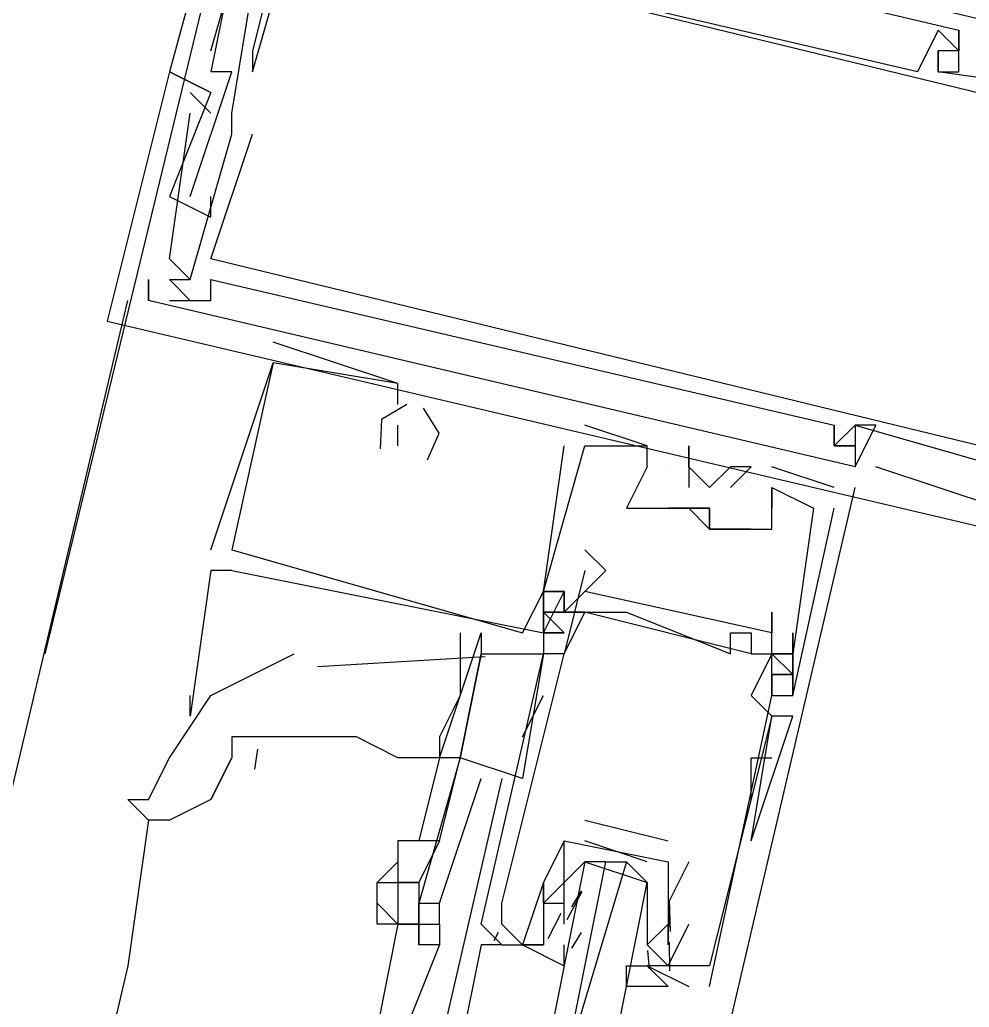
# Model space of a CAD drawing. Header units: feet. Extents: x -84 to 198, y -22 to 181.
# Drawn here: x 118.011 to 118.62, y 66.778 to 67.411 of the extents above; entities that cross this region are included whole.
import ezdxf

# ---------------------------------------------------------------- set-up
doc = ezdxf.new("R2010")
doc.units = ezdxf.units.FT
doc.layers.add('A-LINEA', color=7, linetype='CONTINUOUS')

msp = doc.modelspace()

# ---------------------------------------------------------------- linework, layer by layer
at = {"layer": 'A-LINEA'}
for p, q in [((118.1467, 67.4978), (118.0267, 67.0044)), ((118.1467, 67.3511), (118.16, 67.4311)), ((118.1467, 67.3511), (118.16, 67.4311)), ((118.1467, 67.3511), (118.16, 67.4311)), ((118.6, 67.4044), (118.6, 67.4044)), ((118.6, 67.4044), (118.6, 67.4044)), ((118.6, 67.4044), (118.6, 67.4044)), ((118.6133, 67.4044), (118.6133, 67.4044)), ((118.6133, 67.4044), (118.6133, 67.4044)), ((118.6133, 67.4044), (118.6133, 67.4044)), ((118.6133, 67.4044), (118.6133, 67.4044)), ((118.6133, 67.4044), (118.6133, 67.4044)), ((118.6133, 67.4044), (118.6133, 67.4044)), ((118.1333, 67.3911), (118.1333, 67.3911)), ((118.1333, 67.3911), (118.1333, 67.3911)), ((118.1333, 67.3911), (118.1333, 67.3911)), ((118.16, 67.3911), (118.16, 67.3911)), ((118.16, 67.3911), (118.16, 67.3911)), ((118.16, 67.3911), (118.16, 67.3911)), ((118.6, 67.3911), (118.6, 67.3911)), ((118.6, 67.3911), (118.6, 67.3911)), ((118.6, 67.3911), (118.6, 67.3911)), ((118.6, 67.3911), (118.6, 67.3911)), ((118.6, 67.3911), (118.6, 67.3911)), ((118.6, 67.3911), (118.6, 67.3911)), ((118.6133, 67.3911), (118.6133, 67.3911)), ((118.6133, 67.3911), (118.6133, 67.3911)), ((118.6133, 67.3911), (118.6133, 67.3911)), ((118.6133, 67.3911), (118.6133, 67.3911)), ((118.6133, 67.3911), (118.6133, 67.3911)), ((118.6133, 67.3911), (118.6133, 67.3911)), ((118.1067, 67.3778), (118.1067, 67.3778)), ((118.1067, 67.3778), (118.1067, 67.3778)), ((118.1067, 67.3778), (118.1067, 67.3778)), ((118.1067, 67.3778), (118.1067, 67.3778)), ((118.1067, 67.3778), (118.1067, 67.3778)), ((118.1067, 67.3778), (118.1067, 67.3778)), ((118.1333, 67.3778), (118.1333, 67.3778)), ((118.1333, 67.3778), (118.1333, 67.3778)), ((118.1333, 67.3778), (118.1333, 67.3778)), ((118.1333, 67.3778), (118.1333, 67.3778)), ((118.1333, 67.3778), (118.1333, 67.3778)), ((118.1333, 67.3778), (118.1333, 67.3778)), ((118.1467, 67.3778), (118.1467, 67.3778)), ((118.1467, 67.3778), (118.1467, 67.3778)), ((118.1467, 67.3778), (118.1467, 67.3778)), ((118.16, 67.3778), (118.16, 67.3778)), ((118.16, 67.3778), (118.16, 67.3778)), ((118.16, 67.3778), (118.16, 67.3778)), ((118.5867, 67.3778), (118.5867, 67.3778)), ((118.5867, 67.3778), (118.5867, 67.3778)), ((118.5867, 67.3778), (118.5867, 67.3778)), ((118.6, 67.3778), (118.6, 67.3778)), ((118.6, 67.3778), (118.6, 67.3778)), ((118.6, 67.3778), (118.6, 67.3778)), ((118.6, 67.3778), (118.6, 67.3778)), ((118.6, 67.3778), (118.6, 67.3778)), ((118.6, 67.3778), (118.6, 67.3778)), ((118.6133, 67.3778), (118.6133, 67.3778)), ((118.6133, 67.3778), (118.6133, 67.3778)), ((118.6133, 67.3778), (118.6133, 67.3778)), ((118.12, 67.3644), (118.1333, 67.3511)), ((118.12, 67.3644), (118.12, 67.3644)), ((118.12, 67.3644), (118.1333, 67.3511)), ((118.12, 67.3644), (118.12, 67.3644)), ((118.12, 67.3644), (118.1333, 67.3511)), ((118.12, 67.3644), (118.12, 67.3644)), ((118.1333, 67.3644), (118.1333, 67.3644)), ((118.1333, 67.3644), (118.1333, 67.3644)), ((118.1333, 67.3644), (118.1333, 67.3644)), ((118.1333, 67.3644), (118.1333, 67.3644)), ((118.1333, 67.3644), (118.1333, 67.3644)), ((118.1333, 67.3644), (118.1333, 67.3644)), ((118.12, 67.3511), (118.12, 67.3511)), ((118.12, 67.3511), (118.12, 67.3511)), ((118.12, 67.3511), (118.12, 67.3511)), ((118.1333, 67.3511), (118.1333, 67.3511)), ((118.1333, 67.3511), (118.1333, 67.3511)), ((118.1333, 67.3511), (118.1333, 67.3511)), ((118.1467, 67.3511), (118.1467, 67.3511)), ((118.1467, 67.3511), (118.1467, 67.3511)), ((118.1467, 67.3511), (118.1467, 67.3511)), ((118.1467, 67.3511), (118.1467, 67.3511)), ((118.1467, 67.3511), (118.1467, 67.3511)), ((118.1467, 67.3511), (118.1467, 67.3511)), ((118.1467, 67.3378), (118.1467, 67.3378)), ((118.1467, 67.3378), (118.1467, 67.3378)), ((118.1467, 67.3378), (118.1467, 67.3378)), ((118.16, 67.3378), (118.16, 67.3378)), ((118.16, 67.3378), (118.16, 67.3378)), ((118.16, 67.3378), (118.16, 67.3378)), ((118.1067, 67.2978), (118.1067, 67.2978)), ((118.1067, 67.2978), (118.1067, 67.2978)), ((118.1067, 67.2978), (118.1067, 67.2978)), ((118.12, 67.2978), (118.12, 67.2978)), ((118.12, 67.2978), (118.12, 67.2978)), ((118.12, 67.2978), (118.12, 67.2978)), ((118.1333, 67.2978), (118.1333, 67.2978)), ((118.1333, 67.2978), (118.1333, 67.2978)), ((118.1333, 67.2978), (118.1333, 67.2978)), ((118.1333, 67.2844), (118.1333, 67.2844)), ((118.1333, 67.2844), (118.1333, 67.2844)), ((118.1333, 67.2844), (118.1333, 67.2844)), ((118.1067, 67.2578), (118.1067, 67.2578)), ((118.1067, 67.2578), (118.1067, 67.2578)), ((118.1067, 67.2578), (118.1067, 67.2578)), ((118.1333, 67.2578), (118.1333, 67.2578)), ((118.1333, 67.2578), (118.1333, 67.2578)), ((118.1333, 67.2578), (118.1333, 67.2578)), ((118.0933, 67.2444), (118.0933, 67.2311)), ((118.0933, 67.2444), (118.0933, 67.2444)), ((118.0933, 67.2444), (118.0933, 67.2444)), ((118.0933, 67.2444), (118.0933, 67.2311)), ((118.0933, 67.2444), (118.0933, 67.2444)), ((118.0933, 67.2444), (118.0933, 67.2444)), ((118.0933, 67.2444), (118.0933, 67.2311)), ((118.0933, 67.2444), (118.0933, 67.2444)), ((118.0933, 67.2444), (118.0933, 67.2444)), ((118.12, 67.2311), (118.1067, 67.2444)), ((118.1067, 67.2444), (118.1067, 67.2444)), ((118.1067, 67.2444), (118.1067, 67.2444)), ((118.12, 67.2311), (118.1067, 67.2444)), ((118.1067, 67.2444), (118.1067, 67.2444)), ((118.1067, 67.2444), (118.1067, 67.2444)), ((118.12, 67.2311), (118.1067, 67.2444)), ((118.1067, 67.2444), (118.1067, 67.2444)), ((118.1067, 67.2444), (118.1067, 67.2444)), ((118.12, 67.2444), (118.12, 67.2444)), ((118.12, 67.2444), (118.12, 67.2444)), ((118.12, 67.2444), (118.12, 67.2444)), ((118.12, 67.2444), (118.12, 67.2444)), ((118.12, 67.2444), (118.12, 67.2444)), ((118.12, 67.2444), (118.12, 67.2444)), ((118.1333, 67.2444), (118.1333, 67.2444)), ((118.1333, 67.2444), (118.1333, 67.2444)), ((118.1333, 67.2444), (118.1333, 67.2444)), ((116.4133, 60.2044), (118.08, 67.2311)), ((118.0933, 67.2311), (118.0933, 67.2311)), ((118.0933, 67.2311), (118.0933, 67.2311)), ((118.0933, 67.2311), (118.0933, 67.2311)), ((118.0933, 67.2311), (118.0933, 67.2311)), ((118.0933, 67.2311), (118.0933, 67.2311)), ((118.0933, 67.2311), (118.0933, 67.2311)), ((118.1067, 67.2311), (118.1067, 67.2311)), ((118.1067, 67.2311), (118.1067, 67.2311)), ((118.1067, 67.2311), (118.1067, 67.2311)), ((118.12, 67.2311), (118.12, 67.2311)), ((118.12, 67.2311), (118.12, 67.2311)), ((118.12, 67.2311), (118.12, 67.2311)), ((118.1333, 67.2311), (118.1333, 67.2311)), ((118.1333, 67.2311), (118.1333, 67.2311)), ((118.1333, 67.2311), (118.1333, 67.2311)), ((118.0667, 67.2178), (118.0667, 67.2178)), ((118.0667, 67.2178), (118.0667, 67.2178)), ((118.0667, 67.2178), (118.0667, 67.2178)), ((118.1733, 67.2044), (118.1733, 67.2044)), ((118.1733, 67.2044), (118.1733, 67.2044)), ((118.1733, 67.2044), (118.1733, 67.2044)), ((118.1333, 67.0711), (118.1733, 67.1911)), ((118.1333, 67.0711), (118.1733, 67.1911)), ((118.1333, 67.0711), (118.1733, 67.1911)), ((118.1733, 67.1911), (118.1733, 67.1911)), ((118.1733, 67.1911), (118.1733, 67.1911)), ((118.1733, 67.1911), (118.1733, 67.1911)), ((118.1733, 67.1911), (118.1733, 67.1911)), ((118.1733, 67.1911), (118.1733, 67.1911)), ((118.1733, 67.1911), (118.1733, 67.1911)), ((118.2533, 67.1778), (118.2533, 67.1778)), ((118.2533, 67.1778), (118.2533, 67.1778)), ((118.2533, 67.1778), (118.2533, 67.1778)), ((118.2533, 67.1778), (118.2533, 67.1778)), ((118.2533, 67.1778), (118.2533, 67.1778)), ((118.2533, 67.1778), (118.2533, 67.1778)), ((118.2533, 67.1644), (118.2533, 67.1644)), ((118.2533, 67.1644), (118.2533, 67.1644)), ((118.2533, 67.1644), (118.2533, 67.1644)), ((118.2533, 67.1644), (118.2533, 67.1644)), ((118.2533, 67.1644), (118.2533, 67.1644)), ((118.2533, 67.1644), (118.2533, 67.1644)), ((118.24, 67.1511), (118.24, 67.1511)), ((118.24, 67.1511), (118.24, 67.1511)), ((118.24, 67.1511), (118.24, 67.1511)), ((118.24, 67.1511), (118.24, 67.1511)), ((118.24, 67.1511), (118.24, 67.1511)), ((118.24, 67.1511), (118.24, 67.1511)), ((118.2533, 67.1511), (118.2533, 67.1511)), ((118.2533, 67.1511), (118.2533, 67.1511)), ((118.2533, 67.1511), (118.2533, 67.1511)), ((118.3733, 67.1511), (118.3733, 67.1511)), ((118.3733, 67.1511), (118.3733, 67.1511)), ((118.3733, 67.1511), (118.3733, 67.1511)), ((118.5333, 67.1511), (118.5333, 67.1511)), ((118.5333, 67.1511), (118.5333, 67.1511)), ((118.5333, 67.1511), (118.5333, 67.1511)), ((118.5467, 67.1511), (118.5467, 67.1511)), ((118.5467, 67.1511), (118.5467, 67.1511)), ((118.5467, 67.1511), (118.5467, 67.1511)), ((118.5467, 67.1511), (118.5467, 67.1511)), ((118.5467, 67.1511), (118.5467, 67.1511)), ((118.5467, 67.1511), (118.5467, 67.1511)), ((118.56, 67.1511), (118.56, 67.1511)), ((118.56, 67.1511), (118.56, 67.1511)), ((118.56, 67.1511), (118.56, 67.1511)), ((118.2533, 67.1378), (118.2533, 67.1378)), ((118.2533, 67.1378), (118.2533, 67.1378)), ((118.2533, 67.1378), (118.2533, 67.1378)), ((118.36, 67.1378), (118.36, 67.1378)), ((118.36, 67.1378), (118.36, 67.1378)), ((118.36, 67.1378), (118.36, 67.1378)), ((118.3733, 67.1378), (118.3733, 67.1378)), ((118.3733, 67.1378), (118.3733, 67.1378)), ((118.3733, 67.1378), (118.3733, 67.1378)), ((118.3733, 67.1378), (118.3733, 67.1378)), ((118.3733, 67.1378), (118.3733, 67.1378)), ((118.3733, 67.1378), (118.3733, 67.1378)), ((118.4133, 67.1378), (118.4133, 67.1378)), ((118.4133, 67.1378), (118.4133, 67.1378)), ((118.4133, 67.1378), (118.4133, 67.1378)), ((118.4133, 67.1378), (118.4133, 67.1378)), ((118.4133, 67.1378), (118.4133, 67.1378)), ((118.4133, 67.1378), (118.4133, 67.1378)), ((118.44, 67.1378), (118.44, 67.1378)), ((118.44, 67.1378), (118.44, 67.1378)), ((118.44, 67.1378), (118.44, 67.1378)), ((118.5333, 67.1378), (118.5333, 67.1378)), ((118.5333, 67.1378), (118.5333, 67.1378)), ((118.5333, 67.1378), (118.5333, 67.1378)), ((118.5333, 67.1378), (118.5333, 67.1378)), ((118.5333, 67.1378), (118.5333, 67.1378)), ((118.5333, 67.1378), (118.5333, 67.1378)), ((118.5467, 67.1378), (118.5467, 67.1378)), ((118.5467, 67.1378), (118.5467, 67.1378)), ((118.5467, 67.1378), (118.5467, 67.1378)), ((118.5467, 67.1378), (118.5467, 67.1378)), ((118.5467, 67.1378), (118.5467, 67.1378)), ((118.5467, 67.1378), (118.5467, 67.1378)), ((118.4133, 67.1244), (118.4133, 67.1244)), ((118.4133, 67.1244), (118.4133, 67.1244)), ((118.4133, 67.1244), (118.4133, 67.1244)), ((118.4133, 67.1244), (118.4133, 67.1244)), ((118.4133, 67.1244), (118.4133, 67.1244)), ((118.4133, 67.1244), (118.4133, 67.1244)), ((118.4267, 67.1244), (118.4267, 67.1244)), ((118.4267, 67.1244), (118.4267, 67.1244)), ((118.4267, 67.1244), (118.4267, 67.1244)), ((118.44, 67.1244), (118.44, 67.1244)), ((118.44, 67.1244), (118.44, 67.1244)), ((118.44, 67.1244), (118.44, 67.1244)), ((118.4667, 67.1244), (118.4667, 67.1244)), ((118.4667, 67.1244), (118.4667, 67.1244)), ((118.4667, 67.1244), (118.4667, 67.1244)), ((118.48, 67.1244), (118.48, 67.1244)), ((118.48, 67.1244), (118.48, 67.1244)), ((118.48, 67.1244), (118.48, 67.1244)), ((118.4933, 67.1244), (118.4933, 67.1244)), ((118.4933, 67.1244), (118.4933, 67.1244)), ((118.4933, 67.1244), (118.4933, 67.1244)), ((118.5467, 67.1244), (118.5467, 67.1244)), ((118.5467, 67.1244), (118.5467, 67.1244)), ((118.5467, 67.1244), (118.5467, 67.1244)), ((118.5467, 67.1244), (118.5467, 67.1244)), ((118.5467, 67.1244), (118.5467, 67.1244)), ((118.5467, 67.1244), (118.5467, 67.1244)), ((118.56, 67.1244), (118.56, 67.1244)), ((118.56, 67.1244), (118.56, 67.1244)), ((118.56, 67.1244), (118.56, 67.1244)), ((118.44, 67.1111), (118.44, 67.1111)), ((118.44, 67.1111), (118.44, 67.1111)), ((118.44, 67.1111), (118.44, 67.1111)), ((118.4533, 67.1111), (118.4533, 67.1111)), ((118.4533, 67.1111), (118.4533, 67.1111)), ((118.4533, 67.1111), (118.4533, 67.1111)), ((118.4533, 66.7111), (118.5467, 67.1111)), ((118.4667, 67.1111), (118.4667, 67.1111)), ((118.4667, 67.1111), (118.4667, 67.1111)), ((118.4667, 67.1111), (118.4667, 67.1111)), ((118.48, 67.1111), (118.48, 67.1111)), ((118.48, 67.1111), (118.48, 67.1111)), ((118.48, 67.1111), (118.48, 67.1111)), ((118.4933, 67.1111), (118.4933, 67.1111)), ((118.4933, 67.1111), (118.4933, 67.1111)), ((118.4933, 67.1111), (118.4933, 67.1111)), ((118.4933, 67.1111), (118.4933, 67.1111)), ((118.4933, 67.1111), (118.4933, 67.1111)), ((118.4933, 67.1111), (118.4933, 67.1111)), ((118.5333, 67.1111), (118.5333, 67.1111)), ((118.5333, 67.1111), (118.5333, 67.1111)), ((118.5333, 67.1111), (118.5333, 67.1111)), ((118.4, 67.0978), (118.4, 67.0978)), ((118.4, 67.0978), (118.4, 67.0978)), ((118.4, 67.0978), (118.4, 67.0978)), ((118.4133, 67.0978), (118.4133, 67.0978)), ((118.4133, 67.0978), (118.4267, 67.0978)), ((118.4133, 67.0978), (118.4133, 67.0978)), ((118.4133, 67.0978), (118.4133, 67.0978)), ((118.4267, 67.0978), (118.4267, 67.0978)), ((118.4267, 67.0978), (118.4267, 67.0978)), ((118.4267, 67.0978), (118.4267, 67.0978)), ((118.44, 67.0978), (118.44, 67.0978)), ((118.44, 67.0978), (118.4533, 67.0844)), ((118.44, 67.0978), (118.44, 67.0978)), ((118.44, 67.0978), (118.44, 67.0978)), ((118.4533, 67.0978), (118.4533, 67.0978)), ((118.4533, 67.0978), (118.4533, 67.0978)), ((118.4533, 67.0978), (118.4533, 67.0978)), ((118.4933, 67.0978), (118.4933, 67.0978)), ((118.4933, 67.0978), (118.4933, 67.0978)), ((118.4933, 67.0978), (118.4933, 67.0978)), ((118.52, 67.0978), (118.52, 67.0978)), ((118.52, 67.0978), (118.52, 67.0978)), ((118.52, 67.0978), (118.52, 67.0978)), ((118.5333, 67.0978), (118.5333, 67.0978)), ((118.5333, 67.0978), (118.5333, 67.0978)), ((118.5333, 67.0978), (118.5333, 67.0978)), ((118.4533, 67.0844), (118.4533, 67.0844)), ((118.4533, 67.0844), (118.4533, 67.0844)), ((118.4533, 67.0844), (118.4533, 67.0844)), ((118.4667, 67.0844), (118.4667, 67.0844)), ((118.4667, 67.0844), (118.4667, 67.0844)), ((118.4667, 67.0844), (118.4667, 67.0844)), ((118.48, 67.0844), (118.48, 67.0844)), ((118.48, 67.0844), (118.48, 67.0844)), ((118.48, 67.0844), (118.48, 67.0844)), ((118.4933, 67.0844), (118.4933, 67.0844)), ((118.4933, 67.0844), (118.4933, 67.0844)), ((118.4933, 67.0844), (118.4933, 67.0844)), ((118.1333, 67.0711), (118.1333, 67.0711)), ((118.1333, 67.0711), (118.1333, 67.0711)), ((118.1333, 67.0711), (118.1333, 67.0711)), ((118.1467, 67.0711), (118.1467, 67.0711)), ((118.1467, 67.0711), (118.1467, 67.0711)), ((118.1467, 67.0711), (118.1467, 67.0711)), ((118.1467, 67.0711), (118.1467, 67.0711)), ((118.1467, 67.0711), (118.1467, 67.0711)), ((118.1467, 67.0711), (118.1467, 67.0711)), ((118.3733, 67.0711), (118.3733, 67.0711)), ((118.1333, 67.0578), (118.12, 66.9644)), ((118.1467, 67.0578), (118.1333, 67.0578)), ((118.1467, 67.0578), (118.1333, 67.0578)), ((118.1467, 67.0578), (118.1333, 67.0578)), ((118.1467, 67.0578), (118.1467, 67.0578)), ((118.1467, 67.0578), (118.1467, 67.0578)), ((118.1467, 67.0578), (118.1467, 67.0578)), ((118.3733, 67.0578), (118.3733, 67.0578)), ((118.3867, 67.0578), (118.3867, 67.0578)), ((118.3467, 67.0444), (118.3467, 67.0444)), ((118.3467, 67.0444), (118.3467, 67.0444)), ((118.3467, 67.0444), (118.3467, 67.0444)), ((118.3467, 67.0444), (118.3467, 67.0444)), ((118.3467, 67.0444), (118.3467, 67.0444)), ((118.3467, 67.0444), (118.3467, 67.0444)), ((118.3467, 67.0444), (118.3467, 67.0444)), ((118.3467, 67.0444), (118.3467, 67.0444)), ((118.3467, 67.0444), (118.3467, 67.0444)), ((118.36, 67.0311), (118.3733, 67.0444)), ((118.36, 67.0444), (118.36, 67.0444)), ((118.36, 67.0444), (118.36, 67.0444)), ((118.36, 67.0311), (118.3733, 67.0444)), ((118.36, 67.0444), (118.36, 67.0444)), ((118.36, 67.0444), (118.36, 67.0444)), ((118.36, 67.0311), (118.3733, 67.0444)), ((118.36, 67.0444), (118.36, 67.0444)), ((118.36, 67.0444), (118.36, 67.0444)), ((118.3733, 67.0444), (118.3733, 67.0444)), ((118.36, 67.0311), (118.3733, 67.0311)), ((118.36, 67.0311), (118.36, 67.0311)), ((118.36, 67.0311), (118.36, 67.0311)), ((118.36, 67.0311), (118.3733, 67.0311)), ((118.36, 67.0311), (118.36, 67.0311)), ((118.36, 67.0311), (118.36, 67.0311)), ((118.36, 67.0311), (118.3733, 67.0311)), ((118.36, 67.0311), (118.36, 67.0311)), ((118.36, 67.0311), (118.36, 67.0311)), ((118.3733, 67.0311), (118.3733, 67.0311)), ((118.48, 67.0044), (118.3733, 67.0311)), ((118.48, 67.0044), (118.3733, 67.0311)), ((118.48, 67.0044), (118.3733, 67.0311)), ((118.3867, 67.0311), (118.3867, 67.0311)), ((118.4, 67.0311), (118.4, 67.0311)), ((118.4933, 67.0311), (118.4933, 67.0311)), ((118.3067, 67.0178), (118.3067, 67.0044)), ((118.3333, 67.0178), (118.3333, 67.0178)), ((118.3333, 67.0178), (118.3333, 67.0178)), ((118.3333, 67.0178), (118.3333, 67.0178)), ((118.3467, 67.0178), (118.3467, 67.0044)), ((118.3467, 67.0178), (118.3467, 67.0178)), ((118.3467, 67.0178), (118.3467, 67.0178)), ((118.3467, 67.0178), (118.3467, 67.0178)), ((118.3467, 67.0178), (118.3467, 67.0178)), ((118.3467, 67.0178), (118.3467, 67.0178)), ((118.3467, 67.0178), (118.3467, 67.0178)), ((118.36, 67.0178), (118.36, 67.0178)), ((118.36, 67.0178), (118.36, 67.0178)), ((118.36, 67.0178), (118.36, 67.0178)), ((118.36, 67.0178), (118.36, 67.0178)), ((118.36, 67.0178), (118.36, 67.0178)), ((118.36, 67.0178), (118.36, 67.0178)), ((118.4667, 67.0178), (118.4667, 67.0178)), ((118.48, 67.0178), (118.48, 67.0178)), ((118.4933, 67.0178), (118.4933, 67.0178)), ((118.5067, 67.0178), (118.5067, 67.0178)), ((118.5067, 67.0178), (118.5067, 67.0178)), ((118.5067, 67.0178), (118.5067, 67.0178)), ((118.3093, 67.0024), (118.2017, 66.9961)), ((118.3067, 66.8311), (118.3467, 67.0044)), ((118.3467, 67.0044), (118.3333, 66.9244)), ((118.3467, 67.0044), (118.3467, 67.0044)), ((118.36, 67.0044), (118.36, 67.0044)), ((118.36, 67.0044), (118.36, 67.0044)), ((118.4667, 67.0044), (118.4667, 67.0044)), ((118.48, 67.0044), (118.48, 67.0044)), ((118.4933, 67.0044), (118.4933, 67.0044)), ((118.5067, 67.0044), (118.4933, 67.0044)), ((118.5067, 67.0044), (118.5067, 67.0044)), ((118.5067, 67.0044), (118.5067, 67.0044)), ((118.5067, 67.0044), (118.5067, 67.0044)), ((118.5067, 67.0044), (118.5067, 67.0044)), ((118.5067, 67.0044), (118.5067, 67.0044)), ((118.5067, 67.0044), (118.5067, 67.0044)), ((118.5067, 67.0044), (118.5067, 67.0044)), ((118.4933, 66.9911), (118.4933, 66.9911)), ((118.4933, 66.9911), (118.4933, 66.9911)), ((118.4933, 66.9911), (118.4933, 66.9911)), ((118.4933, 66.9911), (118.4933, 66.9911)), ((118.4933, 66.9911), (118.5067, 66.9911)), ((118.5067, 66.9911), (118.5067, 66.9911)), ((118.5067, 66.9911), (118.5067, 66.9911)), ((118.5067, 66.9911), (118.5067, 66.9911)), ((118.12, 66.9644), (118.12, 66.9778)), ((118.3333, 66.9511), (118.3467, 66.9778)), ((118.48, 66.9778), (118.48, 66.9778)), ((118.4933, 66.9778), (118.4933, 66.9778)), ((118.4933, 66.9778), (118.4933, 66.9778)), ((118.4933, 66.9778), (118.4933, 66.9778)), ((118.4933, 66.9778), (118.4933, 66.9778)), ((118.5067, 66.9778), (118.5067, 66.9778)), ((118.5067, 66.9778), (118.5067, 66.9778)), ((118.5067, 66.9778), (118.5067, 66.9778)), ((118.5067, 66.9778), (118.5067, 66.9778)), ((118.5067, 66.9778), (118.5067, 66.9778)), ((118.5067, 66.9778), (118.5067, 66.9778)), ((118.48, 66.8844), (118.4933, 66.9644)), ((118.48, 66.8844), (118.4933, 66.9644)), ((118.4933, 66.9644), (118.4933, 66.9644)), ((118.1632, 66.9432), (118.1614, 66.9304)), ((118.1467, 66.9378), (118.1333, 66.9111)), ((118.1333, 66.9111), (118.1467, 66.9378)), ((118.28, 66.9378), (118.2667, 66.8844)), ((118.28, 66.9378), (118.28, 66.9378)), ((118.28, 66.9378), (118.28, 66.9378)), ((118.28, 66.8844), (118.2933, 66.9378)), ((118.2933, 66.9378), (118.2933, 66.9378)), ((118.48, 66.9111), (118.48, 66.9378)), ((118.48, 66.9378), (118.4933, 66.9378)), ((118.32, 66.9244), (118.28, 66.7511)), ((118.48, 66.9111), (118.48, 66.9111)), ((118.0933, 66.8978), (118.08, 66.8044)), ((118.3733, 66.8978), (118.4267, 66.8844)), ((118.3733, 66.8978), (118.3733, 66.8978)), ((118.36, 66.8844), (118.36, 66.8844)), ((118.36, 66.8844), (118.36, 66.8844)), ((118.4133, 66.8711), (118.3733, 66.8844)), ((118.4267, 66.8844), (118.4267, 66.8844)), ((118.3867, 66.8711), (118.4, 66.8711)), ((118.44, 66.8711), (118.4267, 66.8444)), ((118.4267, 66.8711), (118.4267, 66.8711)), ((118.4267, 66.8711), (118.4267, 66.8711)), ((118.44, 66.8711), (118.44, 66.8711)), ((118.24, 66.8578), (118.24, 66.8578)), ((118.3467, 66.8578), (118.3467, 66.8578)), ((118.3467, 66.8578), (118.3467, 66.8578)), ((118.3733, 66.8578), (118.3733, 66.8578)), ((118.4133, 66.8578), (118.4133, 66.8578)), ((118.362, 66.834), (118.3716, 66.8519)), ((118.3649, 66.8422), (118.3711, 66.8524)), ((118.24, 66.8444), (118.24, 66.8444)), ((118.32, 66.8444), (118.32, 66.8444)), ((118.3467, 66.8444), (118.3467, 66.8444)), ((118.3467, 66.8444), (118.3467, 66.8444)), ((118.36, 66.8444), (118.36, 66.8444)), ((118.36, 66.8311), (118.36, 66.8444)), ((118.4133, 66.8444), (118.4133, 66.8444)), ((118.4267, 66.8444), (118.4267, 66.8444)), ((118.4275, 66.8467), (118.4281, 66.8263)), ((118.3497, 66.8219), (118.3582, 66.8381)), ((118.4268, 66.8409), (118.4278, 66.829)), ((118.2533, 66.8311), (118.24, 66.8311)), ((118.2533, 66.8311), (118.24, 66.7644)), ((118.2667, 66.8311), (118.2667, 66.8178)), ((118.2667, 66.8311), (118.2667, 66.8311)), ((118.28, 66.8311), (118.28, 66.8178)), ((118.3067, 66.8311), (118.3067, 66.8311)), ((118.3067, 66.8311), (118.32, 66.8178)), ((118.3067, 66.8311), (118.32, 66.8178)), ((118.3067, 66.8311), (118.32, 66.8178)), ((118.32, 66.8311), (118.32, 66.8311)), ((118.32, 66.8311), (118.32, 66.8311)), ((118.36, 66.8311), (118.36, 66.8311)), ((118.36, 66.8311), (118.36, 66.8311)), ((118.4133, 66.8311), (118.4133, 66.8178)), ((118.4133, 66.8311), (118.4133, 66.8311)), ((118.4267, 66.8311), (118.4267, 66.8311)), ((118.4267, 66.8311), (118.4267, 66.8311)), ((118.4267, 66.8311), (118.4267, 66.8311)), ((118.44, 66.8311), (118.44, 66.8311)), ((118.3151, 66.8205), (118.3179, 66.826)), ((118.3151, 66.8205), (118.3179, 66.826)), ((118.3151, 66.8205), (118.3179, 66.826)), ((118.3649, 66.8156), (118.3711, 66.8257)), ((118.4274, 66.8195), (118.4277, 66.8012)), ((118.28, 66.8178), (118.2533, 66.7511)), ((118.3067, 66.8178), (118.3067, 66.8178)), ((118.3067, 66.8178), (118.3067, 66.8178)), ((118.3067, 66.8178), (118.3067, 66.8178)), ((118.32, 66.8178), (118.3467, 66.8178)), ((118.32, 66.8178), (118.32, 66.8178)), ((118.3333, 66.8178), (118.3333, 66.8178)), ((118.3467, 66.8178), (118.3467, 66.8178)), ((118.4133, 66.8178), (118.4133, 66.8178)), ((118.4135, 66.8142), (118.4145, 66.8023)), ((118.4267, 66.8178), (118.4267, 66.8178)), ((118.4267, 66.8178), (118.4267, 66.8178)), ((118.08, 66.8044), (117.3733, 63.8044)), ((118.4133, 66.8044), (118.44, 66.7911)), ((118.4133, 66.8044), (118.4133, 66.8044)), ((118.4267, 66.8044), (118.4267, 66.8044)), ((118.44, 66.8044), (118.44, 66.8044)), ((118.4533, 66.8044), (118.4533, 66.8044)), ((118.44, 66.7911), (118.44, 66.7911)), ((118.4533, 66.7911), (118.4533, 66.7911))]:
    msp.add_line(p, q, dxfattribs=at)
for points in [[(118.8267, 67.3644), (118.1467, 67.5244), (118.1067, 67.3778), (118.1333, 67.3644), (118.1067, 67.2978), (118.1333, 67.2844), (118.1333, 67.2978)], [(118.8267, 67.3644), (118.1467, 67.5244), (118.1067, 67.3778), (118.1333, 67.3644), (118.1067, 67.2978), (118.1333, 67.2844), (118.1333, 67.2978)], [(118.8267, 67.3644), (118.1467, 67.5244), (118.1067, 67.3778), (118.1333, 67.3644), (118.1067, 67.2978), (118.1333, 67.2844), (118.1333, 67.2978)], [(118.16, 67.5111), (118.16, 67.4978), (118.1867, 67.4978), (118.16, 67.3911), (118.16, 67.3778), (118.1867, 67.4711), (118.68, 67.3511), (118.6667, 67.2711)], [(118.1733, 67.4978), (118.16, 67.4978), (118.16, 67.5111), (118.6133, 67.4044), (118.6133, 67.3911), (118.6, 67.3911), (118.6, 67.3778), (118.6133, 67.3778), (118.6133, 67.4044)], [(118.16, 67.5111), (118.16, 67.4978), (118.1867, 67.4978), (118.16, 67.3911), (118.16, 67.3778), (118.1867, 67.4711), (118.68, 67.3511), (118.6667, 67.2711)], [(118.1733, 67.4978), (118.16, 67.4978), (118.16, 67.5111), (118.6133, 67.4044), (118.6133, 67.3911), (118.6, 67.3911), (118.6, 67.3778), (118.6133, 67.3778), (118.6133, 67.4044)], [(118.16, 67.5111), (118.16, 67.4978), (118.1867, 67.4978), (118.16, 67.3911), (118.16, 67.3778), (118.1867, 67.4711), (118.68, 67.3511), (118.6667, 67.2711)], [(118.1733, 67.4978), (118.16, 67.4978), (118.16, 67.5111), (118.6133, 67.4044), (118.6133, 67.3911), (118.6, 67.3911), (118.6, 67.3778), (118.6133, 67.3778), (118.6133, 67.4044)], [(118.1333, 67.3911), (118.16, 67.4844), (118.1733, 67.4844)], [(118.1333, 67.3911), (118.16, 67.4844), (118.1733, 67.4844)], [(118.1333, 67.3911), (118.16, 67.4844), (118.1733, 67.4844)], [(118.6133, 67.3911), (118.6, 67.4044), (118.5867, 67.3778), (118.1867, 67.4711)], [(118.6133, 67.3911), (118.6, 67.4044), (118.5867, 67.3778), (118.1867, 67.4711)], [(118.6133, 67.3911), (118.6, 67.4044), (118.5867, 67.3778), (118.1867, 67.4711)], [(118.1733, 67.4444), (118.1467, 67.4444), (118.1333, 67.3778)], [(118.1733, 67.4444), (118.1467, 67.4444), (118.1333, 67.3778)], [(118.1733, 67.4444), (118.1467, 67.4444), (118.1333, 67.3778)], [(118.6133, 67.3911), (118.6, 67.4044), (118.6, 67.4044), (118.5867, 67.3778)], [(118.6133, 67.3911), (118.6, 67.4044), (118.6, 67.4044), (118.5867, 67.3778)], [(118.6133, 67.3911), (118.6, 67.4044), (118.6, 67.4044), (118.5867, 67.3778)], [(118.6933, 67.3778), (118.6933, 67.3644), (118.6, 67.3778), (118.6, 67.3911)], [(118.6933, 67.3778), (118.6933, 67.3644), (118.6, 67.3778), (118.6, 67.3911)], [(118.6933, 67.3778), (118.6933, 67.3644), (118.6, 67.3778), (118.6, 67.3911)], [(118.1333, 67.3644), (118.1067, 67.3778), (118.0667, 67.2178), (118.7467, 67.0578), (118.7467, 67.0711)], [(118.1333, 67.3644), (118.1067, 67.3778), (118.0667, 67.2178), (118.7467, 67.0578), (118.7467, 67.0711)], [(118.1333, 67.3644), (118.1067, 67.3778), (118.0667, 67.2178), (118.7467, 67.0578), (118.7467, 67.0711)], [(118.12, 67.2978), (118.1467, 67.3778), (118.1333, 67.3778)], [(118.12, 67.2978), (118.1467, 67.3778), (118.1333, 67.3778)], [(118.12, 67.2978), (118.1467, 67.3778), (118.1333, 67.3778)], [(118.1067, 67.2444), (118.12, 67.2444), (118.1067, 67.2578), (118.12, 67.3511)], [(118.1067, 67.2444), (118.12, 67.2444), (118.1067, 67.2578), (118.12, 67.3511)], [(118.1067, 67.2444), (118.12, 67.2444), (118.1067, 67.2578), (118.12, 67.3511)], [(118.12, 67.2444), (118.1467, 67.3378), (118.1467, 67.3511)], [(118.12, 67.2444), (118.1467, 67.3378), (118.1467, 67.3511)], [(118.12, 67.2444), (118.1467, 67.3378), (118.1467, 67.3511)], [(118.6267, 67.1378), (118.1333, 67.2578), (118.16, 67.3378)], [(118.6267, 67.1378), (118.1333, 67.2578), (118.16, 67.3378)], [(118.6267, 67.1378), (118.1333, 67.2578), (118.16, 67.3378)], [(118.68, 67.3111), (118.6933, 67.3111), (118.64, 67.0978), (118.56, 67.1244)], [(118.68, 67.3111), (118.6933, 67.3111), (118.64, 67.0978), (118.56, 67.1244)], [(118.68, 67.3111), (118.6933, 67.3111), (118.64, 67.0978), (118.56, 67.1244)], [(118.5467, 67.1244), (118.56, 67.1511), (118.5467, 67.1511), (118.5467, 67.1378), (118.5467, 67.1244), (118.0933, 67.2311), (118.0933, 67.2444)], [(118.5467, 67.1244), (118.56, 67.1511), (118.5467, 67.1511), (118.5467, 67.1378), (118.5467, 67.1244), (118.0933, 67.2311), (118.0933, 67.2444)], [(118.5467, 67.1244), (118.56, 67.1511), (118.5467, 67.1511), (118.5467, 67.1378), (118.5467, 67.1244), (118.0933, 67.2311), (118.0933, 67.2444)], [(118.1067, 67.2311), (118.1333, 67.2311), (118.1333, 67.2444), (118.5333, 67.1511), (118.5333, 67.1378), (118.5467, 67.1378)], [(118.1067, 67.2311), (118.1333, 67.2311), (118.1333, 67.2444), (118.5333, 67.1511), (118.5333, 67.1378), (118.5467, 67.1378)], [(118.1067, 67.2311), (118.1333, 67.2311), (118.1333, 67.2444), (118.5333, 67.1511), (118.5333, 67.1378), (118.5467, 67.1378)], [(118.2533, 67.1644), (118.2533, 67.1778), (118.1733, 67.2044)], [(118.2533, 67.1644), (118.2533, 67.1778), (118.1733, 67.2044)], [(118.2533, 67.1644), (118.2533, 67.1778), (118.1733, 67.2044)], [(118.2533, 67.1644), (118.2533, 67.1778), (118.1733, 67.1911), (118.1467, 67.0711), (118.3333, 67.0178), (118.3467, 67.0444), (118.3467, 67.0444), (118.36, 67.1378)], [(118.2533, 67.1644), (118.2533, 67.1778), (118.1733, 67.1911), (118.1467, 67.0711), (118.3333, 67.0178), (118.3467, 67.0444), (118.3467, 67.0444), (118.36, 67.1378)], [(118.2533, 67.1644), (118.2533, 67.1778), (118.1733, 67.1911), (118.1467, 67.0711), (118.3333, 67.0178), (118.3467, 67.0444), (118.3467, 67.0444), (118.36, 67.1378)], [(118.259, 67.1644), (118.2428, 67.1547), (118.2419, 67.136)], [(118.259, 67.1644), (118.2428, 67.1547), (118.2419, 67.136)], [(118.259, 67.1644), (118.2428, 67.1547), (118.2419, 67.136)], [(118.2724, 67.1288), (118.2799, 67.146), (118.2698, 67.1619)], [(118.2724, 67.1288), (118.2799, 67.146), (118.2698, 67.1619)], [(118.2724, 67.1288), (118.2799, 67.146), (118.2698, 67.1619)], [(118.2533, 67.1378), (118.2533, 67.1511), (118.2533, 67.1511)], [(118.2533, 67.1378), (118.2533, 67.1511), (118.2533, 67.1511)], [(118.2533, 67.1378), (118.2533, 67.1511), (118.2533, 67.1511)], [(118.4133, 67.1244), (118.4133, 67.1378), (118.4133, 67.1378), (118.3733, 67.1511)], [(118.4133, 67.1244), (118.4133, 67.1378), (118.4133, 67.1378), (118.3733, 67.1511)], [(118.4133, 67.1244), (118.4133, 67.1378), (118.4133, 67.1378), (118.3733, 67.1511)], [(118.5333, 67.1378), (118.5467, 67.1511), (118.64, 67.1244)], [(118.5467, 67.1378), (118.5333, 67.1378), (118.5333, 67.1378), (118.5333, 67.1511)], [(118.5333, 67.1378), (118.5467, 67.1511), (118.64, 67.1244)], [(118.5467, 67.1378), (118.5333, 67.1378), (118.5333, 67.1378), (118.5333, 67.1511)], [(118.5333, 67.1378), (118.5467, 67.1511), (118.64, 67.1244)], [(118.5467, 67.1378), (118.5333, 67.1378), (118.5333, 67.1378), (118.5333, 67.1511)], [(118.1467, 67.0578), (118.3467, 67.0178), (118.36, 67.0178), (118.3467, 67.0178), (118.3467, 67.0444), (118.36, 67.0444), (118.36, 67.0311), (118.36, 67.0444), (118.3467, 67.0444), (118.3733, 67.1378), (118.4133, 67.1378)], [(118.1467, 67.0578), (118.3467, 67.0178), (118.36, 67.0178), (118.3467, 67.0178), (118.3467, 67.0444), (118.36, 67.0444), (118.36, 67.0311), (118.36, 67.0444), (118.3467, 67.0444), (118.3733, 67.1378), (118.4133, 67.1378)], [(118.1467, 67.0578), (118.3467, 67.0178), (118.36, 67.0178), (118.3467, 67.0178), (118.3467, 67.0444), (118.36, 67.0444), (118.36, 67.0311), (118.36, 67.0444), (118.3467, 67.0444), (118.3733, 67.1378), (118.4133, 67.1378)], [(118.4667, 67.1111), (118.48, 67.1244), (118.4667, 67.1244), (118.4533, 67.1111), (118.4533, 67.1111), (118.44, 67.1244), (118.44, 67.1378), (118.44, 67.1111)], [(118.4667, 67.1111), (118.48, 67.1244), (118.4667, 67.1244), (118.4533, 67.1111), (118.4533, 67.1111), (118.44, 67.1244), (118.44, 67.1378), (118.44, 67.1111)], [(118.4667, 67.1111), (118.48, 67.1244), (118.4667, 67.1244), (118.4533, 67.1111), (118.4533, 67.1111), (118.44, 67.1244), (118.44, 67.1378), (118.44, 67.1111)], [(118.4133, 67.1244), (118.4, 67.0978), (118.4133, 67.0978), (118.4267, 67.0978), (118.44, 67.0978), (118.4533, 67.0978), (118.4533, 67.0844), (118.4667, 67.0844), (118.48, 67.0844), (118.4933, 67.0844), (118.4933, 67.1111), (118.52, 67.0978), (118.5067, 67.0044), (118.5067, 67.0178), (118.5067, 67.0044), (118.5067, 66.9778), (118.5067, 66.9911), (118.4933, 66.9911), (118.4933, 66.9778), (118.5067, 66.9778), (118.5333, 67.0978)], [(118.4133, 67.1244), (118.4, 67.0978), (118.4133, 67.0978), (118.4267, 67.0978), (118.44, 67.0978), (118.4533, 67.0978), (118.4533, 67.0844), (118.4667, 67.0844), (118.48, 67.0844), (118.4933, 67.0844), (118.4933, 67.1111), (118.52, 67.0978), (118.5067, 67.0044), (118.5067, 67.0178), (118.5067, 67.0044), (118.5067, 66.9778), (118.5067, 66.9911), (118.4933, 66.9911), (118.4933, 66.9778), (118.5067, 66.9778), (118.5333, 67.0978)], [(118.4133, 67.1244), (118.4, 67.0978), (118.4133, 67.0978), (118.4267, 67.0978), (118.44, 67.0978), (118.4533, 67.0978), (118.4533, 67.0844), (118.4667, 67.0844), (118.48, 67.0844), (118.4933, 67.0844), (118.4933, 67.1111), (118.52, 67.0978), (118.5067, 67.0044), (118.5067, 67.0178), (118.5067, 67.0044), (118.5067, 66.9778), (118.5067, 66.9911), (118.4933, 66.9911), (118.4933, 66.9778), (118.5067, 66.9778), (118.5333, 67.0978)], [(118.5333, 67.1111), (118.5333, 67.1111), (118.4933, 67.1244)], [(118.5333, 67.1111), (118.5333, 67.1111), (118.4933, 67.1244)], [(118.5333, 67.1111), (118.5333, 67.1111), (118.4933, 67.1244)], [(118.4933, 67.1111), (118.4933, 67.1111), (118.4933, 67.0978)], [(118.4933, 67.1111), (118.4933, 67.1111), (118.4933, 67.0978)], [(118.4933, 67.1111), (118.4933, 67.1111), (118.4933, 67.0978)], [(118.4533, 67.0978), (118.44, 67.0978), (118.4267, 67.0978)], [(118.48, 67.0844), (118.4533, 67.0844), (118.4533, 67.0978)], [(118.4533, 66.7911), (118.4933, 66.9778), (118.4933, 67.0311), (118.4933, 67.0178), (118.3733, 67.0444), (118.3867, 67.0578), (118.3733, 67.0711)], [(118.3733, 67.0578), (118.36, 67.0044), (118.3467, 67.0044)], [(118.36, 67.0178), (118.3467, 67.0178), (118.36, 67.0444), (118.3467, 67.0444), (118.3467, 67.0178), (118.3467, 67.0178)], [(118.36, 67.0178), (118.3467, 67.0178), (118.36, 67.0444), (118.3467, 67.0444), (118.3467, 67.0178), (118.3467, 67.0178)], [(118.36, 67.0178), (118.3467, 67.0178), (118.36, 67.0444), (118.3467, 67.0444), (118.3467, 67.0178), (118.3467, 67.0178)], [(118.32, 66.8444), (118.36, 67.0044), (118.3733, 67.0311), (118.3867, 67.0311), (118.4, 67.0311), (118.4667, 67.0044), (118.4667, 67.0178), (118.48, 67.0178), (118.48, 67.0044), (118.4933, 67.0044), (118.48, 66.9778), (118.4933, 66.9644), (118.4533, 66.8044), (118.44, 66.8044), (118.4267, 66.8044), (118.44, 66.8311)], [(118.36, 67.0178), (118.3467, 67.0311), (118.36, 67.0178)], [(118.3467, 67.0311), (118.36, 67.0311), (118.3467, 67.0311), (118.36, 67.0178)], [(118.36, 67.0178), (118.3467, 67.0311), (118.36, 67.0178)], [(118.3467, 67.0311), (118.36, 67.0311), (118.3467, 67.0311), (118.36, 67.0178)], [(118.36, 67.0178), (118.3467, 67.0311), (118.36, 67.0178)], [(118.3467, 67.0311), (118.36, 67.0311), (118.3467, 67.0311), (118.36, 67.0178)], [(118.3733, 67.0311), (118.36, 67.0311), (118.36, 67.0311)], [(118.3733, 67.0311), (118.36, 67.0311), (118.36, 67.0311)], [(118.3733, 67.0311), (118.36, 67.0311), (118.36, 67.0311)], [(118.28, 66.9378), (118.28, 66.9378), (118.3067, 67.0178), (118.3067, 67.0044), (118.2933, 66.9378), (118.28, 66.9378), (118.28, 66.9378)], [(118.2933, 67.0178), (118.2933, 67.0044), (118.2933, 66.9778), (118.28, 66.9511), (118.28, 66.9378), (118.28, 66.9378)], [(118.08, 66.9111), (118.0933, 66.9111), (118.1067, 66.9378), (118.1333, 66.9778), (118.1867, 67.0044)], [(118.3333, 66.9244), (118.2933, 66.9378), (118.3067, 67.0044), (118.3467, 67.0044)], [(118.4933, 67.0044), (118.5067, 66.9911), (118.4933, 66.9911), (118.5067, 66.9911), (118.4933, 66.9911), (118.5067, 66.9911), (118.4933, 67.0044), (118.5067, 67.0044), (118.4933, 67.0044)], [(118.48, 66.8844), (118.48, 66.8844), (118.48, 66.8844), (118.5067, 66.9644), (118.4933, 66.9644), (118.4933, 66.9644)], [(118.28, 66.9378), (118.2667, 66.9378), (118.2533, 66.9378), (118.2267, 66.9511), (118.2133, 66.9511), (118.2, 66.9511), (118.1867, 66.9511), (118.1733, 66.9511), (118.16, 66.9511), (118.1467, 66.9511), (118.1467, 66.9378)], [(118.2933, 66.9378), (118.2667, 66.8444), (118.28, 66.8444), (118.3067, 66.9244)], [(118.1333, 66.9111), (118.1067, 66.8978), (118.0933, 66.8978), (118.08, 66.9111)], [(118.28, 66.8844), (118.28, 66.8844), (118.2533, 66.8844), (118.2533, 66.8711)], [(118.2533, 66.8844), (118.2533, 66.8578), (118.2667, 66.8578)], [(118.28, 66.8844), (118.2667, 66.8578), (118.2667, 66.8578), (118.2667, 66.8578)], [(118.36, 66.8844), (118.36, 66.8844), (118.3467, 66.8578), (118.3467, 66.8578), (118.3333, 66.8178), (118.32, 66.8311), (118.32, 66.8444)], [(118.3467, 66.8444), (118.3467, 66.8578), (118.3467, 66.8444), (118.36, 66.8444), (118.36, 66.8844), (118.4267, 66.8711), (118.4267, 66.8311), (118.4267, 66.8178), (118.4267, 66.8311), (118.4267, 66.8178)], [(118.2533, 66.8711), (118.24, 66.8578), (118.2533, 66.8578)], [(118.3733, 66.8711), (118.36, 66.8578), (118.3467, 66.8444), (118.3467, 66.8311), (118.3467, 66.8178), (118.3333, 66.8178), (118.36, 66.8044), (118.36, 66.8178)], [(118.3867, 66.7244), (118.4133, 66.8578), (118.4, 66.8711), (118.36, 66.7378), (118.3867, 66.8711), (118.3733, 66.8711), (118.3467, 66.7378)], [(118.36, 66.8444), (118.36, 66.8578), (118.3733, 66.8711), (118.4133, 66.8578), (118.4133, 66.8444), (118.4133, 66.8311)], [(118.2533, 66.8311), (118.24, 66.8444), (118.24, 66.8578), (118.2533, 66.8578), (118.2533, 66.8578)], [(118.2667, 66.8578), (118.2533, 66.8578), (118.2533, 66.8311), (118.2667, 66.8311)], [(118.2667, 66.8578), (118.2667, 66.8311), (118.2667, 66.8311), (118.2667, 66.8444)], [(118.4267, 66.8578), (118.4267, 66.8444), (118.4267, 66.8311), (118.4133, 66.8178), (118.4267, 66.8044), (118.4133, 66.8044), (118.4267, 66.7911), (118.4, 66.7911), (118.4, 66.8044), (118.4133, 66.8044)], [(118.28, 66.8178), (118.2667, 66.8178), (118.2667, 66.8311), (118.24, 66.8311), (118.24, 66.8444)], [(118.2667, 66.8311), (118.28, 66.8311), (118.28, 66.8444)], [(118.32, 66.8178), (118.32, 66.8178), (118.3067, 66.8178), (118.2933, 66.7511)], [(118.32, 66.8178), (118.32, 66.8178), (118.3067, 66.8178)], [(118.32, 66.8178), (118.32, 66.8178), (118.3067, 66.8178)]]:
    msp.add_lwpolyline(points, dxfattribs=at)
msp.add_lwpolyline([(118.5067, 66.9778), (118.5067, 66.9778), (118.5067, 67.0044), (118.5067, 67.0044)], close=True, dxfattribs=at)

doc.saveas('drawing.dxf')
